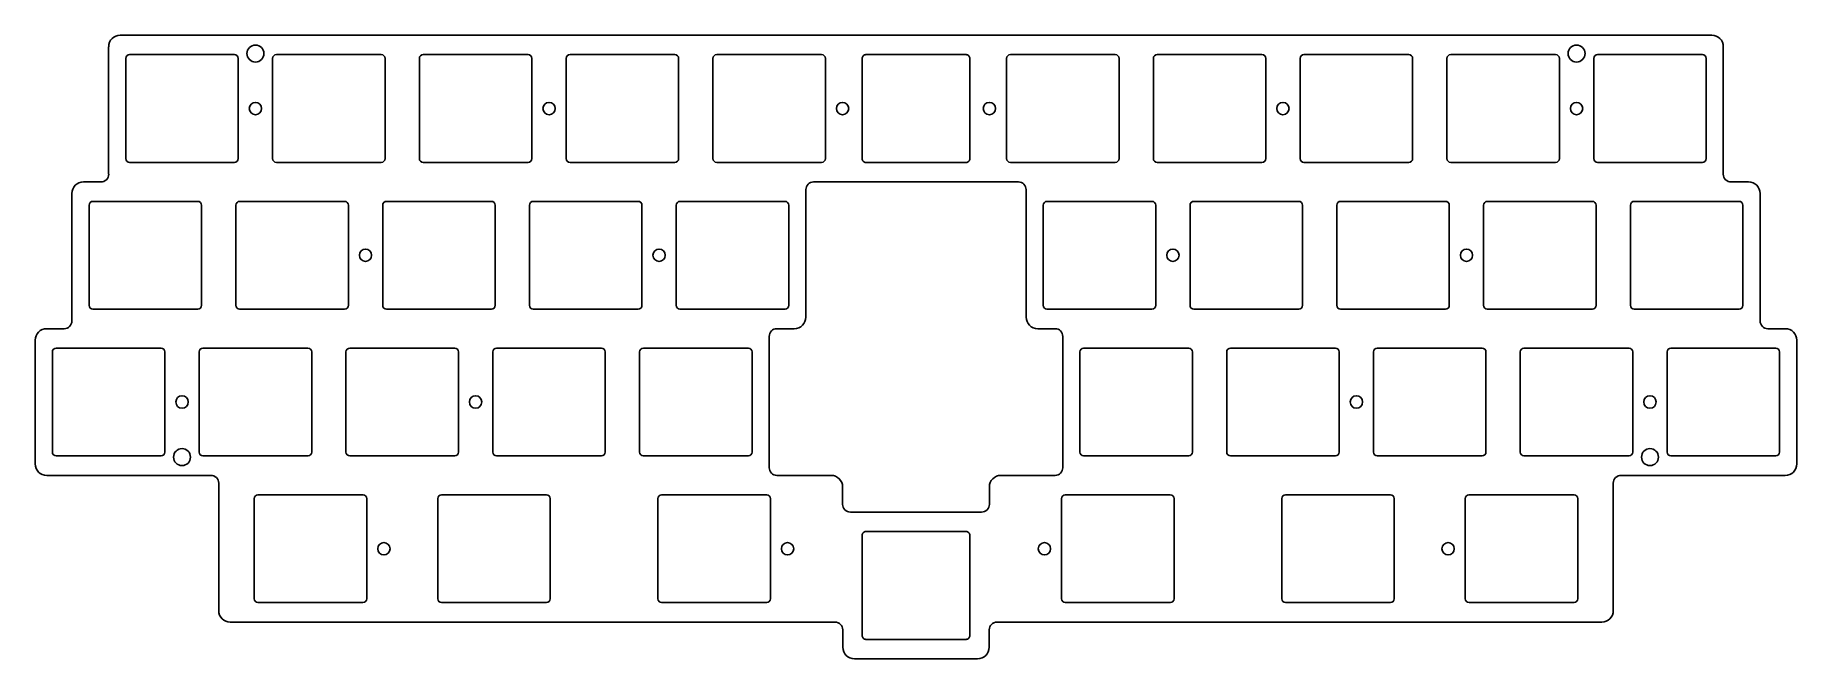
# Model space of a CAD drawing. Header units: millimetres. Extents: x -114 to 114, y -40 to 40.
import ezdxf

# ---------------------------------------------------------------- set-up
doc = ezdxf.new("R2010")
doc.units = ezdxf.units.MM
doc.layers.get('0').update_dxf_attribs({"linetype": 'CONTINUOUS'})

msp = doc.modelspace()

# ---------------------------------------------------------------- linework, layer by layer
for p, q in [((-104.78, 38.98), (-104.78, 22.43)), ((103.27, 40.48), (-103.27, 40.48)), ((104.77, 22.43), (104.77, 38.98)), ((-105.77, 21.43), (-108.04, 21.43)), ((108.04, 21.43), (105.77, 21.43)), ((-109.54, 19.93), (-109.54, 3.38)), ((109.54, 3.38), (109.54, 19.93)), ((-110.54, 2.38), (-112.8, 2.38)), ((112.8, 2.38), (110.54, 2.38)), ((-114.3, 0.88), (-114.3, -15.17)), ((114.3, -15.17), (114.3, 0.88)), ((-112.8, -16.67), (-91.49, -16.67)), ((-90.49, -17.67), (-90.49, -34.22)), ((90.49, -34.22), (90.49, -17.67)), ((91.49, -16.67), (112.8, -16.67)), ((-88.99, -35.72), (-10.5, -35.72)), ((10.5, -35.72), (88.99, -35.72)), ((-9.5, -36.72), (-9.5, -38.98)), ((9.5, -38.98), (9.5, -36.72)), ((-8, -40.48), (8, -40.48))]:
    msp.add_line(p, q)
for points in [[(-87.95, 37.46, 0.414212), (-88.45, 37.96), (-102.05, 37.96, 0.414212), (-102.55, 37.46), (-102.55, 24.46, 0.414212), (-102.05, 23.96), (-88.45, 23.96, 0.414212), (-87.95, 24.46)], [(-68.9, 24.46, -0.414212), (-69.4, 23.96), (-83, 23.96, -0.414212), (-83.5, 24.46), (-83.5, 37.46, -0.414212), (-83, 37.96), (-69.4, 37.96, -0.414212), (-68.9, 37.46)], [(-63.95, 37.96), (-50.35, 37.96, -0.414212), (-49.85, 37.46), (-49.85, 24.46, -0.414212), (-50.35, 23.96), (-63.95, 23.96, -0.414212), (-64.45, 24.46), (-64.45, 37.46, -0.414212)], [(-45.4, 37.46), (-45.4, 24.46, 0.414212), (-44.9, 23.96), (-31.3, 23.96, 0.414212), (-30.8, 24.46), (-30.8, 37.46, 0.414212), (-31.3, 37.96), (-44.9, 37.96, 0.414212)], [(-26.35, 37.46, -0.414212), (-25.85, 37.96), (-12.25, 37.96, -0.414212), (-11.75, 37.46), (-11.75, 24.46, -0.414212), (-12.25, 23.96), (-25.85, 23.96, -0.414212), (-26.35, 24.46)], [(-7, 24.46), (-7, 37.46, -0.414214), (-6.5, 37.96), (6.5, 37.96, -0.414214), (7, 37.46), (7, 24.46, -0.414214), (6.5, 23.96), (-6.5, 23.96, -0.414214)], [(11.75, 37.46), (11.75, 24.46, 0.414212), (12.25, 23.96), (25.85, 23.96, 0.414212), (26.35, 24.46), (26.35, 37.46, 0.414212), (25.85, 37.96), (12.25, 37.96, 0.414212)], [(30.8, 37.46), (30.8, 24.46, 0.414212), (31.3, 23.96), (44.9, 23.96, 0.414212), (45.4, 24.46), (45.4, 37.46, 0.414212), (44.9, 37.96), (31.3, 37.96, 0.414212)], [(64.45, 37.46), (64.45, 24.46, -0.414212), (63.95, 23.96), (50.35, 23.96, -0.414212), (49.85, 24.46), (49.85, 37.46, -0.414212), (50.35, 37.96), (63.95, 37.96, -0.414212)], [(69.4, 23.96, -0.414212), (68.9, 24.46), (68.9, 37.46, -0.414212), (69.4, 37.96), (83, 37.96, -0.414212), (83.5, 37.46), (83.5, 24.46, -0.414212), (83, 23.96)], [(87.95, 24.46), (87.95, 37.46, -0.414212), (88.45, 37.96), (102.05, 37.96, -0.414212), (102.55, 37.46), (102.55, 24.46, -0.414212), (102.05, 23.96), (88.45, 23.96, -0.414212)], [(19.05, -15.67, -0.414232), (18.05, -16.67), (11.02, -16.67, 0.414197), (9.52, -18.17), (9.52, -20.43, -0.414232), (8.52, -21.43), (-8.52, -21.43, -0.414222), (-9.53, -20.43), (-9.53, -18.17, 0.414208), (-11.02, -16.67), (-18.05, -16.67, -0.414222), (-19.05, -15.67), (-19.05, 1.38, -0.414234), (-18.05, 2.38), (-15.79, 2.38, 0.4142), (-14.29, 3.88), (-14.29, 20.43, -0.414234), (-13.29, 21.43), (13.29, 21.43, -0.414214), (14.29, 20.43), (14.29, 3.88, 0.414213), (15.79, 2.38), (18.05, 2.38, -0.414214), (19.05, 1.38)], [(-107.31, 5.41), (-107.31, 18.41, -0.414212), (-106.81, 18.91), (-93.21, 18.91, -0.414212), (-92.71, 18.41), (-92.71, 5.41, -0.414212), (-93.21, 4.91), (-106.81, 4.91, -0.414212)], [(-74.16, 4.91, 0.414212), (-73.66, 5.41), (-73.66, 18.41, 0.414212), (-74.16, 18.91), (-87.76, 18.91, 0.414212), (-88.26, 18.41), (-88.26, 5.41, 0.414212), (-87.76, 4.91)], [(-54.61, 18.41, 0.414212), (-55.11, 18.91), (-68.71, 18.91, 0.414212), (-69.21, 18.41), (-69.21, 5.41, 0.414212), (-68.71, 4.91), (-55.11, 4.91, 0.414212), (-54.61, 5.41)], [(-49.66, 4.91, -0.414212), (-50.16, 5.41), (-50.16, 18.41, -0.414212), (-49.66, 18.91), (-36.06, 18.91, -0.414212), (-35.56, 18.41), (-35.56, 5.41, -0.414212), (-36.06, 4.91)], [(-31.11, 18.41), (-31.11, 5.41, 0.414212), (-30.61, 4.91), (-17.01, 4.91, 0.414212), (-16.51, 5.41), (-16.51, 18.41, 0.414212), (-17.01, 18.91), (-30.61, 18.91, 0.414212)], [(30.61, 4.91, 0.414212), (31.11, 5.41), (31.11, 18.41, 0.414212), (30.61, 18.91), (17.01, 18.91, 0.414212), (16.51, 18.41), (16.51, 5.41, 0.414212), (17.01, 4.91)], [(36.06, 4.91), (49.66, 4.91, 0.414212), (50.16, 5.41), (50.16, 18.41, 0.414212), (49.66, 18.91), (36.06, 18.91, 0.414212), (35.56, 18.41), (35.56, 5.41, 0.414212)], [(55.11, 4.91), (68.71, 4.91, 0.414212), (69.21, 5.41), (69.21, 18.41, 0.414212), (68.71, 18.91), (55.11, 18.91, 0.414212), (54.61, 18.41), (54.61, 5.41, 0.414212)], [(73.66, 18.41, -0.414212), (74.16, 18.91), (87.76, 18.91, -0.414212), (88.26, 18.41), (88.26, 5.41, -0.414212), (87.76, 4.91), (74.16, 4.91, -0.414212), (73.66, 5.41)], [(107.31, 18.41), (107.31, 5.41, -0.414212), (106.81, 4.91), (93.21, 4.91, -0.414212), (92.71, 5.41), (92.71, 18.41, -0.414212), (93.21, 18.91), (106.81, 18.91, -0.414212)], [(-97.47, -0.64), (-97.47, -13.64, -0.414212), (-97.97, -14.14), (-111.57, -14.14, -0.414212), (-112.08, -13.64), (-112.08, -0.64, -0.414212), (-111.57, -0.14), (-97.97, -0.14, -0.414212)], [(-78.92, -0.14), (-92.52, -0.14, 0.414212), (-93.03, -0.64), (-93.03, -13.64, 0.414212), (-92.52, -14.14), (-78.92, -14.14, 0.414212), (-78.42, -13.64), (-78.42, -0.64, 0.414212)], [(-73.47, -14.14, -0.414212), (-73.98, -13.64), (-73.98, -0.64, -0.414212), (-73.47, -0.14), (-59.87, -0.14, -0.414212), (-59.37, -0.64), (-59.37, -13.64, -0.414212), (-59.87, -14.14)], [(-54.42, -0.14), (-40.82, -0.14, -0.414212), (-40.33, -0.64), (-40.33, -13.64, -0.414212), (-40.82, -14.14), (-54.42, -14.14, -0.414212), (-54.93, -13.64), (-54.93, -0.64, -0.414212)], [(-35.37, -0.14, 0.414212), (-35.88, -0.64), (-35.88, -13.64, 0.414212), (-35.37, -14.14), (-21.77, -14.14, 0.414212), (-21.28, -13.64), (-21.28, -0.64, 0.414212), (-21.77, -0.14)], [(35.87, -0.64), (35.87, -13.64, -0.414212), (35.37, -14.14), (21.77, -14.14, -0.414212), (21.27, -13.64), (21.27, -0.64, -0.414212), (21.77, -0.14), (35.37, -0.14, -0.414212)], [(54.42, -14.14, 0.414212), (54.92, -13.64), (54.92, -0.64, 0.414212), (54.42, -0.14), (40.82, -0.14, 0.414212), (40.32, -0.64), (40.32, -13.64, 0.414212), (40.82, -14.14)], [(73.97, -0.64), (73.97, -13.64, -0.414212), (73.47, -14.14), (59.87, -14.14, -0.414212), (59.37, -13.64), (59.37, -0.64, -0.414212), (59.87, -0.14), (73.47, -0.14, -0.414212)], [(78.42, -0.64), (78.42, -13.64, 0.414212), (78.92, -14.14), (92.52, -14.14, 0.414212), (93.02, -13.64), (93.02, -0.64, 0.414212), (92.52, -0.14), (78.92, -0.14, 0.414212)], [(97.47, -13.64), (97.47, -0.64, -0.414212), (97.97, -0.14), (111.57, -0.14, -0.414212), (112.07, -0.64), (112.07, -13.64, -0.414212), (111.57, -14.14), (97.97, -14.14, -0.414212)], [(-71.78, -33.19), (-85.38, -33.19, -0.414212), (-85.88, -32.69), (-85.88, -19.69, -0.414212), (-85.38, -19.19), (-71.78, -19.19, -0.414212), (-71.28, -19.69), (-71.28, -32.69, -0.414212)], [(-47.97, -33.19, 0.414212), (-47.47, -32.69), (-47.47, -19.69, 0.414212), (-47.97, -19.19), (-61.57, -19.19, 0.414212), (-62.07, -19.69), (-62.07, -32.69, 0.414212), (-61.57, -33.19)], [(-33.49, -32.69, 0.414212), (-32.99, -33.19), (-19.39, -33.19, 0.414212), (-18.89, -32.69), (-18.89, -19.69, 0.414212), (-19.39, -19.19), (-32.99, -19.19, 0.414212), (-33.49, -19.69)], [(32.99, -19.19), (19.39, -19.19, 0.414212), (18.89, -19.69), (18.89, -32.69, 0.414212), (19.39, -33.19), (32.99, -33.19, 0.414212), (33.49, -32.69), (33.49, -19.69, 0.414212)], [(47.47, -19.69), (47.47, -32.69, 0.414212), (47.97, -33.19), (61.57, -33.19, 0.414212), (62.07, -32.69), (62.07, -19.69, 0.414212), (61.57, -19.19), (47.97, -19.19, 0.414212)], [(71.78, -33.19), (85.38, -33.19, 0.414212), (85.88, -32.69), (85.88, -19.69, 0.414212), (85.38, -19.19), (71.78, -19.19, 0.414212), (71.28, -19.69), (71.28, -32.69, 0.414212)], [(7, -24.46), (7, -37.46, -0.414214), (6.5, -37.96), (-6.5, -37.96, -0.414214), (-7, -37.46), (-7, -24.46, -0.414214), (-6.5, -23.96), (6.5, -23.96, -0.414214)]]:
    msp.add_lwpolyline(points, format="xyb", close=True)
for centre, radius in [((-85.72, 38.1), 1.1), ((85.72, 38.1), 1.1), ((-85.72, 30.96), 0.8), ((-47.62, 30.96), 0.8), ((-9.53, 30.96), 0.8), ((9.52, 30.96), 0.8), ((47.62, 30.96), 0.8), ((85.72, 30.96), 0.8), ((-71.44, 11.91), 0.8), ((-33.34, 11.91), 0.8), ((33.34, 11.91), 0.8), ((71.44, 11.91), 0.8), ((-95.25, -7.14), 0.8), ((-57.15, -7.14), 0.8), ((57.15, -7.14), 0.8), ((95.25, -7.14), 0.8), ((-95.25, -14.29), 1.1), ((95.25, -14.29), 1.1), ((-69.06, -26.19), 0.8), ((-16.67, -26.19), 0.8), ((16.67, -26.19), 0.8), ((69.06, -26.19), 0.8)]:
    msp.add_circle(centre, radius)
for centre, start, end in [((-103.27, 38.98), 90.0013, 179.9987), ((103.27, 38.98), 0, 90), ((-108.04, 19.93), 90.0013, 179.9987), ((108.04, 19.93), 0, 90), ((-112.8, 0.88), 90.0013, 179.9987), ((112.8, 0.88), 0, 90), ((-112.8, -15.17), 180.0005, 269.9995), ((112.8, -15.17), 270, 360), ((-88.99, -34.22), 180.0005, 269.9995), ((88.99, -34.22), 270, 360), ((-8, -38.98), 180.0005, 269.9995), ((8, -38.98), 270.0016, 359.9984)]:
    msp.add_arc(centre, 1.5, start, end)
at = {"extrusion": (0, 0, -1)}
for centre, start, end in [((105.77, 22.43), 179.998, 270.002), ((-105.77, 22.43), -90, 0), ((110.54, 3.38), 179.998, 270.002), ((-110.54, 3.38), -90, 0), ((91.49, -17.67), 89.9992, 180.0008), ((-91.49, -17.67), 0, 90), ((10.5, -36.72), 89.9992, 180.0008), ((-10.5, -36.72), -0.0018, 90.0018)]:
    msp.add_arc(centre, 1, start, end, dxfattribs=at)

doc.saveas('drawing.dxf')
